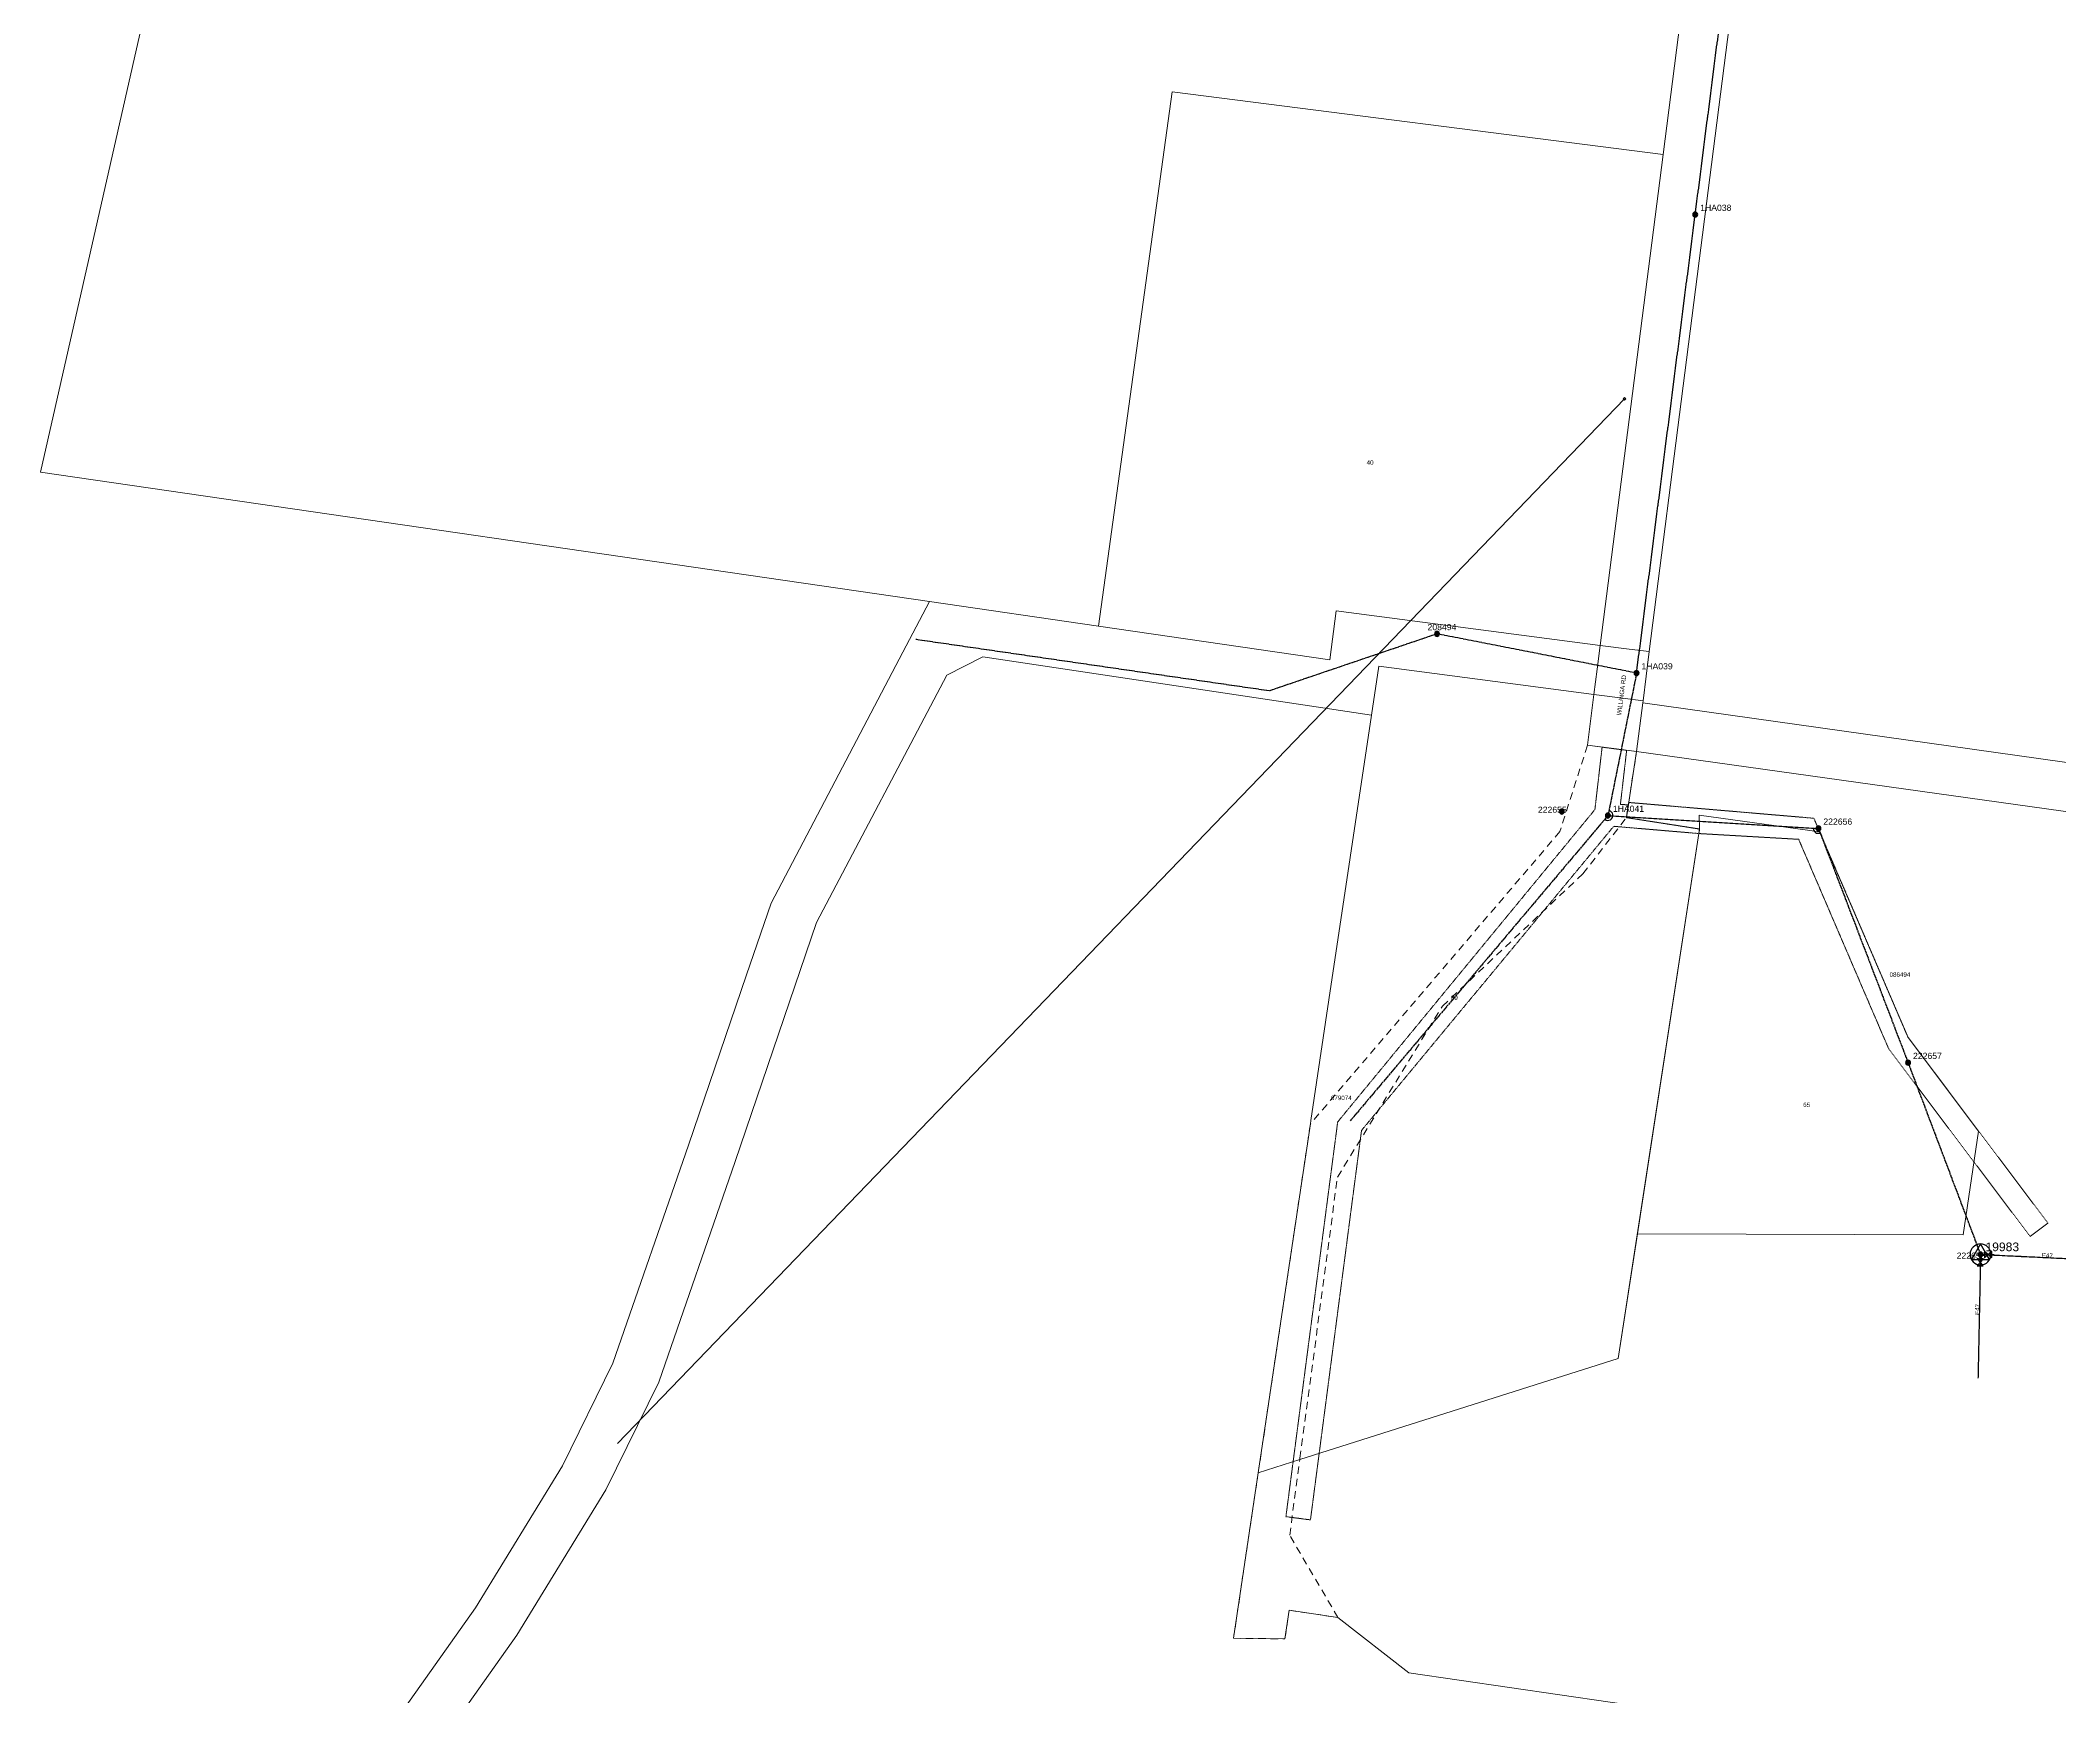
# Model space of a CAD drawing. Header units: metres. Extents: x 260053 to 263659, y 6066351 to 6070551.
# Drawn here: x 260586 to 261402, y 6067245 to 6067915 of the extents above; entities that cross this region are included whole.
import ezdxf
from ezdxf.enums import TextEntityAlignment as Align

# ---------------------------------------------------------------- set-up
doc = ezdxf.new("R2010")
doc.units = ezdxf.units.M
for name, pattern in [('Cable Exist OH', [1, 1, 0]), ('Dash', [5, 3, -2]), ('HIDDEN', [0.375, 0.25, -0.125]), ('HIDDEN2', [0.1875, 0.125, -0.0625])]:
    doc.linetypes.add(name, pattern=pattern)
doc.layers.get('0').update_dxf_attribs({"color": 6})
for name, color, linetype, lineweight in [('Cadastre Easements_SP_EXT', 9, 'Continuous', 5), ('Cadastre Land Parcels_SP_EXT', 9, 'Continuous', 5), ('Cadastre Other Property_SP_EXT', 9, 'HIDDEN', 5), ('Cadastre Roads_SP_EXT', 9, 'Continuous', 5)]:
    doc.layers.add(name, color=color, linetype=linetype, lineweight=lineweight)
for name, color, linetype in [('Equip_LV_EXT', 7, 'Continuous'), ('Mains_HV_EXT', 7, 'Continuous'), ('Mains_LV_EXT', 7, 'Continuous'), ('Services_SP_EXT', 7, 'Continuous'), ('Sub_SP_TR_HV_LV_EXT', 7, 'Continuous'), ('SupportsOH_SP_TR_HV_LV_SL_EXT', 7, 'Continuous')]:
    doc.layers.add(name, color=color, linetype=linetype)
doc.styles.add('POLE_LABEL', font='arial.ttf')
doc.styles.get("Standard").update_dxf_attribs({"font": 'arial.ttf'})

# ---------------------------------------------------------------- blocks, each defined once
blk = doc.blocks.new('SUB_POLE_EXT')
blk.add_wipeout([(0, 4.22), (0.42, 4.2), (0.83, 4.14), (1.21, 4.05), (1.62, 3.9), (1.99, 3.72), (2.35, 3.51), (2.68, 3.26), (2.99, 2.99), (3.28, 2.66), (3.52, 2.34), (3.76, 1.92), (3.9, 1.62), (4.04, 1.23), (4.18, 0.63), (4.22, 0), (4.18, -0.61), (4.06, -1.15), (3.9, -1.62), (3.58, -2.24), (3.22, -2.73), (2.97, -3.01), (2.68, -3.26), (2.36, -3.5), (2, -3.72), (1.64, -3.89), (1.25, -4.03), (0.82, -4.14), (0.42, -4.2), (0, -4.22), (-0.41, -4.2), (-0.8, -4.15), (-1.21, -4.05), (-1.62, -3.9), (-1.99, -3.73), (-2.35, -3.51), (-2.68, -3.26), (-2.96, -3.02), (-3.23, -2.72), (-3.51, -2.35), (-3.71, -2.01), (-3.91, -1.6), (-4.05, -1.21), (-4.16, -0.76), (-4.22, -0.14), (-4.21, 0.39), (-4.14, 0.83), (-4.03, 1.27), (-3.9, 1.63), (-3.71, 2.02), (-3.5, 2.37), (-3.28, 2.67), (-2.99, 2.99), (-2.68, 3.27), (-2.33, 3.52), (-1.98, 3.73), (-1.63, 3.9), (-1.2, 4.05), (-0.78, 4.15), (-0.4, 4.21)])
blk.add_line((2.16, 0.48), (2.16, 0.48, 0))
blk.add_lwpolyline([(-4.22, 0, 1), (4.22, 0, 1)], format="xyb", close=True)
blk.add_lwpolyline([(2.14, 0.52), (0, 4.22), (-3.66, -2.11), (3.66, -2.11)], close=True)
for tag, height, flags, p in [('STREET_CODE', 0.2, 9, (1.5, 0)), ('ASSET_NUM', 3.5, 8, (2, 2)), ('CONSTRUCTED_VOLTAGE', 0.2, 9, (1.5, -0.2)), ('OPERATING_VOLTAGE', 0.2, 9, (1.5, -0.6)), ('OPERATED_BY', 0.2, 9, (1.5, -0.8)), ('ORIENTATION', 0.2, 9, (1.5, -1.2)), ('OWNED_BY', 0.2, 9, (1.5, -1.4)), ('SECONDARY_VOLTAGE', 0.2, 9, (1.5, -1.6)), ('STATE', 0.2, 9, (1.5, -1.8)), ('SUBSTATION_TYPE', 0.2, 9, (1.5, -2)), ('STREETNAME', 0.2, 9, (1.5, -2.8)), ('SUBURB', 0.2, 9, (1.5, -3)), ('Z', 0.2, 1, (1.5, -3.4)), ('NO_PHASES', 0.2, 9, (1.5, -0.4)), ('MAINTAINED_BY', 0.2, 9, (1.5, -1)), ('USAGE', 0.2, 9, (1.5, -2.2)), ('LEGEND', 0.2, 9, (1.5, -2.4)), ('LOCATION', 0.2, 9, (1.5, -2.6)), ('NOTES', 0.2, 9, (1.5, -3.2))]:
    blk.add_attdef(tag, text='', height=height, dxfattribs=dict(flags=flags)).set_placement(p, align=Align.MIDDLE_LEFT)
blk = doc.blocks.new('LV_OH_LINKS_DISTFUSE_EXT')
for p, q in [((0, 0), (0.96, 0)), ((3.84, 0), (4.8, 0))]:
    blk.add_line(p, q)
blk.add_lwpolyline([(3.84, -1.2), (3.84, 1.2), (0.96, -1.2), (0.96, 1.2)], close=True)
at = {"flags": 9}
for tag, p in [('ACTUAL_STATUS', (0, 0)), ('CONSTRUCTED_VOLTAGE', (0, -0.2)), ('OPERATING_VOLTAGE', (0, -0.6)), ('ORIENTATION', (0, -0.8)), ('OWNED_BY', (0, -1)), ('STATE', (0, -1.2)), ('SWITCH_TYPE', (0, -1.4)), ('NO_PHASES', (0, -0.4)), ('USAGE', (0, -1.6)), ('NOTES', (0, -1.8))]:
    blk.add_attdef(tag, text='', height=0.2, dxfattribs=at).set_placement(p, align=Align.MIDDLE_LEFT)
at = {"flags": 1}
blk.add_attdef('Z', (0, 0), '', height=0.2, dxfattribs=at)
blk = doc.blocks.new('CCP_EXT')
blk.add_wipeout([(0, 0.57), (0.57, 0), (0, -0.57), (-0.57, 0)])
blk.add_lwpolyline([(-0.57, 0), (0, 0.57), (0.57, 0), (0, -0.57), (-0.57, 0)])
at = {"flags": 1}
blk.add_attdef('Z', (0, 0), '', height=0.2, dxfattribs=at)
at = {"flags": 9}
for tag, p in [('CCP_TYPE', (0, 0)), ('CONSTRUCTED_VOLTAGE', (0, -0.2)), ('OPERATING_VOLTAGE', (0, -0.6)), ('ORIENTATION', (0, -0.8)), ('OWNED_BY', (0, -1)), ('STATE', (0, -1.8)), ('NO_PHASES', (0, -0.4)), ('USAGE', (0, -1.2)), ('LEGEND', (0, -1.4)), ('LIFE_SUPPORT', (0, -1.6)), ('NOTES', (0, -2))]:
    blk.add_attdef(tag, text='', height=0.2, dxfattribs=at).set_placement(p, align=Align.MIDDLE_LEFT)
blk = doc.blocks.new('POLE_EXT')
blk.add_hatch(color=256).paths.add_polyline_path([(-1, 0, 1), (1, 0, 1)])
blk.add_lwpolyline([(-1, 0, 1), (1, 0, 1)], format="xyb", close=True)
for tag, height, flags, p in [('pNumber', 2.5, 8, (-17.84, 2.07)), ('OWNED_BY', 0.2, 9, (1.35, -0.4)), ('SPECIAL_USE', 0.2, 9, (1.35, -0.8)), ('STATE', 0.2, 9, (1.35, -1)), ('cLV', 0.2, 9, (1.35, -1.4)), ('hDepth', 0.2, 9, (1.35, -1.6)), ('hDia', 0.2, 9, (1.35, -1.8)), ('cHV', 0.2, 9, (1.35, -2)), ('cLinedev', 0.2, 9, (1.35, -3.4)), ('pExisting', 0.2, 9, (1.35, -3.8)), ('pFooting', 0.2, 9, (1.35, -4.4)), ('pNew', 0.2, 9, (1.35, -4.6)), ('pRelocate', 0.2, 9, (1.35, -5)), ('pRemove', 0.2, 9, (1.35, -5.2)), ('pReplace', 0.2, 9, (1.35, -5.4)), ('pStay', 0.2, 9, (1.35, -5.6)), ('pType', 0.2, 9, (1.35, -5.8)), ('cspan', 0.2, 9, (1.35, -6)), ('STREETNAME', 0.2, 9, (1.35, -6.2)), ('SUBURB', 0.2, 9, (1.35, -6.4)), ('OPERATED_BY', 0.2, 9, (1.36, -7.01)), ('PARENT', 0.2, 9, (1.35, -0.6)), ('USAGE', 0.2, 9, (1.35, -1.2)), ('LBRACKET', 0.2, 9, (1.35, -2.2)), ('LExisting', 0.2, 9, (1.35, -2.4)), ('LANTNUMBER', 0.2, 9, (1.35, -2.6)), ('LOther', 0.2, 9, (1.35, -2.8)), ('LRemove', 0.2, 9, (1.35, -3)), ('LEGEND', 0.2, 9, (1.35, -3.2)), ('LOCATION', 0.2, 9, (1.35, -3.6)), ('PFNUMBER', 0.2, 9, (1.35, -4)), ('NEWPFNUMBER', 0.2, 9, (1.35, -4.2)), ('NOTES', 0.2, 9, (1.35, -6.6)), ('MAINTAINED_BY', 0.2, 9, (1.36, -6.81))]:
    blk.add_attdef(tag, text='', height=height, dxfattribs=dict(flags=flags)).set_placement(p, align=Align.MIDDLE_LEFT)
at = {"style": 'POLE_LABEL'}
for tag, height, flags, p in [('STRUCTURE_PLANT_NUMBER', 0.2, 9, (1.35, 0.03)), ('ASSET_NUM', 2.5, 8, (2, 2)), ('STREET_CODE', 0.2, 9, (1.35, -0.2))]:
    blk.add_attdef(tag, text='', height=height, dxfattribs=dict(at, flags=flags)).set_placement(p, align=Align.MIDDLE_LEFT)
at = {"flags": 1}
blk.add_attdef('Z', (1.35, -7.33), '', height=0.2, dxfattribs=at)

msp = doc.modelspace()

# ---------------------------------------------------------------- linework, layer by layer
at = {"layer": 'Cadastre Easements_SP_EXT', "linetype": 'Dash'}
msp.add_lwpolyline([(261090.55, 6067310.36), (261094.63, 6067340.89), (261094.71, 6067341.49), (261109.86, 6067455.12), (261152.25, 6067524.18), (261209.08, 6067577.65), (261226.63, 6067600.36), (261230.74, 6067627.06), (261210.9, 6067629.6), (261199.79, 6067594.74), (261098.91, 6067476.59), (261091.56, 6067427.44), (261077.83, 6067335.56), (261075.54, 6067320.25), (261067.84, 6067268.69), (261088.63, 6067268.46), (261090.31, 6067279.98), (261110.06, 6067277.11), (261090.55, 6067310.36)], close=True, dxfattribs=at)
at = {"layer": 'Cadastre Land Parcels_SP_EXT', "linetype": 'Continuous'}
for points in [[(261294.35, 6068281.74), (261166.32, 6068492.51), (261153.84, 6068513.06), (261138.16, 6068520.79), (260808.29, 6068660.29), (260795.51, 6068665.7), (260753.72, 6068481.48), (260585.56, 6067739.95), (260944.94, 6067687.71), (261013.32, 6067677.77), (261043, 6067893.71), (261241.46, 6067868.44), (261294.35, 6068281.74)], [(261791.48, 6067925.55), (261566.57, 6068020.4), (261519.54, 6068056.06), (261312.3, 6068264.43), (261235.91, 6067667.46), (261233.37, 6067647.61), (261233.26, 6067646.75), (261767.61, 6067571.59), (261857.04, 6067559.26), (262103.88, 6067853.62), (262062.8, 6067873), (262044.95, 6067881.43), (262021.21, 6067892.63), (261925.01, 6067902.45), (261875.48, 6067897.8), (261791.48, 6067925.55)], [(261241.46, 6067868.44), (261043, 6067893.71), (261013.32, 6067677.77), (261106.78, 6067664.19), (261109.32, 6067684.01), (261216.07, 6067670), (261241.46, 6067868.44)], [(261094.63, 6067340.89), (261223.34, 6067381.74), (261256.25, 6067595.77), (261226.63, 6067600.36), (261230.74, 6067627.06), (261210.9, 6067629.6), (261213.53, 6067650.15), (261126.55, 6067661.57), (261123.59, 6067641.78), (261106.4, 6067526.75), (261099.11, 6067477.98), (261098.91, 6067476.59), (261091.56, 6067427.44), (261077.83, 6067335.56), (261094.63, 6067340.89)]]:
    msp.add_lwpolyline(points, close=True, dxfattribs=at)
at = {"layer": 'Cadastre Other Property_SP_EXT', "linetype": 'HIDDEN2'}
msp.add_lwpolyline([(261216.83, 6067628.85), (261213.92, 6067603.62), (261109.95, 6067477.39), (261089.02, 6067317.84), (261098.94, 6067316.54), (261119.58, 6067473.93), (261221.52, 6067596.86), (261255.97, 6067593.93), (261256.11, 6067595.78), (261226.66, 6067600.37), (261227.33, 6067605.52), (261224.23, 6067605.73), (261226.75, 6067627.58), (261216.83, 6067628.85)], close=True, dxfattribs=at)
at = {"layer": 'Cadastre Roads_SP_EXT', "linetype": 'Continuous'}
msp.add_lwpolyline([(260714.4, 6067179.95), (260778.18, 6067269.93), (260814.17, 6067328.67), (260835.5, 6067372.17), (260866.41, 6067461.45), (260899.33, 6067557.92), (260951.92, 6067657.99), (260966.5, 6067665.38), (261103.95, 6067644.77), (261123.59, 6067641.78), (261126.55, 6067661.57), (261213.53, 6067650.15), (261214.84, 6067660.38), (261216.07, 6067670), (261109.32, 6067684.01), (261106.78, 6067664.19), (261013.32, 6067677.77), (261013.32, 6067677.77), (260944.94, 6067687.71), (260934.21, 6067667.29), (260880.89, 6067565.85), (260870.98, 6067536.81), (260847.48, 6067467.94), (260816.99, 6067379.88), (260796.62, 6067338.32), (260761.48, 6067280.96), (260698.49, 6067192.1)], dxfattribs=at)
msp.add_lwpolyline([(261233.37, 6067647.61), (261225.27, 6067648.65), (261213.53, 6067650.15), (261210.9, 6067629.6), (261230.74, 6067627.06), (261233.26, 6067646.75), (261233.37, 6067647.61)], close=True, dxfattribs=at)
at = {"layer": 'Mains_HV_EXT', "linetype": 'Cable Exist OH'}
for points in [[(261230.77, 6067658.8), (261254.48, 6067844.1), (261298.34, 6068186.81)], [(261230.77, 6067658.8), (261150.1, 6067674.63), (261082.28, 6067651.59), (260939.48, 6067672.34)], [(261230.77, 6067658.8), (261219.19, 6067601.22)], [(261219.19, 6067601.22), (261115.06, 6067477.87)], [(261219.19, 6067601.22), (261304.26, 6067595.98)]]:
    msp.add_lwpolyline(points, dxfattribs=at)
at = {"layer": 'Mains_HV_EXT', "linetype": 'Continuous'}
for points in [[(261217.89, 6067599.68, 1.259147), (261219.59, 6067603.23)], [(261302.24, 6067596.11, 0.534056), (261305.01, 6067594.15)]]:
    msp.add_lwpolyline(points, format="xyb", dxfattribs=at)

# ---------------------------------------------------------------- block references
at = {"layer": 'Sub_SP_TR_HV_LV_EXT'}
ref = msp.add_blockref('SUB_POLE_EXT', (261369.79, 6067423.83), dxfattribs=at)
ref.add_attrib('ASSET_NUM', '19983', dxfattribs={"layer": '0', "height": 3.5}).set_placement((261371.79, 6067424.08), align=Align.BOTTOM_LEFT)
at = {"layer": 'SupportsOH_SP_TR_HV_LV_SL_EXT'}
ref = msp.add_blockref('POLE_EXT', (261254.48, 6067844.1), dxfattribs=at)
ref.add_attrib('ASSET_NUM', '1HA038', dxfattribs={"layer": '0', "height": 2.5, "style": 'POLE_LABEL'}).set_placement((261256.48, 6067844.85), align=Align.BOTTOM_LEFT)
ref = msp.add_blockref('POLE_EXT', (261150.1, 6067674.63), dxfattribs=at)
ref.add_attrib('ASSET_NUM', '208494', dxfattribs={"layer": '0', "height": 2.5, "style": 'POLE_LABEL'}).set_placement((261152.1, 6067675.38), align=Align.BOTTOM_CENTER)
ref = msp.add_blockref('POLE_EXT', (261230.75, 6067658.79), dxfattribs=at)
ref.add_attrib('ASSET_NUM', '1HA039', dxfattribs={"layer": '0', "height": 2.5, "style": 'POLE_LABEL'}).set_placement((261232.75, 6067659.54), align=Align.BOTTOM_LEFT)
ref = msp.add_blockref('POLE_EXT', (261200.54, 6067602.82), dxfattribs=at)
ref.add_attrib('ASSET_NUM', '222655', dxfattribs={"layer": '0', "height": 2.5, "style": 'POLE_LABEL'}).set_placement((261202.54, 6067603.57), align=Align.MIDDLE_RIGHT)
ref = msp.add_blockref('POLE_EXT', (261219.18, 6067601.21), dxfattribs=at)
ref.add_attrib('ASSET_NUM', '1HA041', dxfattribs={"layer": '0', "height": 2.5, "style": 'POLE_LABEL'}).set_placement((261221.18, 6067601.96), align=Align.BOTTOM_LEFT)
ref = msp.add_blockref('POLE_EXT', (261304.27, 6067596.01), dxfattribs=at)
ref.add_attrib('ASSET_NUM', '222656', dxfattribs={"layer": '0', "height": 2.5, "style": 'POLE_LABEL'}).set_placement((261306.27, 6067596.76), align=Align.BOTTOM_LEFT)
ref = msp.add_blockref('POLE_EXT', (261340.51, 6067501.32), dxfattribs=at)
ref.add_attrib('ASSET_NUM', '222657', dxfattribs={"layer": '0', "height": 2.5, "style": 'POLE_LABEL'}).set_placement((261342.51, 6067502.07), align=Align.BOTTOM_LEFT)

# ---------------------------------------------------------------- texts
at = {"layer": 'Cadastre Land Parcels_SP_EXT'}
for s, p in [('40', (261121.66, 6067743.02)), ('89', (261155.71, 6067526.66))]:
    msp.add_text(s, height=1.8, dxfattribs=at).set_placement(p)
msp.add_text('65', height=1.8, rotation=358.75127, dxfattribs=at).set_placement((261298.1, 6067483.41))
at = {"layer": 'Cadastre Other Property_SP_EXT'}
for s, p in [('086494', (261333.03, 6067536.03)), ('079074', (261107.21, 6067486.19))]:
    msp.add_text(s, height=1.8, dxfattribs=at).set_placement(p)
at = {"layer": 'Cadastre Roads_SP_EXT'}
msp.add_text('WILLINGA RD', height=1.8, rotation=82.58257, dxfattribs=at).set_placement((261224.51, 6067641.64))
at = {"layer": 'Mains_LV_EXT'}
for rotation, p in [(356.13809, (261394.51, 6067422.66)), (87.71209, (261369.29, 6067399.31))]:
    msp.add_text('E47', height=1.8, rotation=rotation, dxfattribs=at).set_placement(p)

# ---------------------------------------------------------------- next in the draw order: linework, layer by layer
at = {"layer": 'Cadastre Land Parcels_SP_EXT', "linetype": 'Continuous'}
for points in [[(261857.04, 6067559.26), (261767.61, 6067571.59), (261233.26, 6067646.75), (261230.74, 6067627.06), (261632.49, 6067570.94), (261640.32, 6067506.83), (261608.64, 6067432.54), (261596.42, 6067403.92), (261535.48, 6067274.3), (261589.24, 6067186.03), (261651.69, 6067083.49), (261750.27, 6067076.03), (261882.44, 6067190.38)], [(261632.49, 6067570.94), (261230.74, 6067627.06), (261230.74, 6067627.06), (261226.63, 6067600.36), (261256.25, 6067595.77), (261256.06, 6067601.42), (261304.77, 6067594.62), (261340.51, 6067511.49), (261368.96, 6067473.61), (261362.74, 6067431.8), (261231.09, 6067432.14), (261223.34, 6067381.74), (261094.63, 6067340.89), (261077.83, 6067335.56), (261075.54, 6067320.25), (261067.84, 6067268.69), (261088.63, 6067268.46), (261090.31, 6067279.98), (261110.06, 6067277.1), (261138.71, 6067254.7), (261382.8, 6067219.18)]]:
    msp.add_lwpolyline(points, dxfattribs=at)
msp.add_lwpolyline([(261368.96, 6067473.61), (261340.51, 6067511.49), (261304.77, 6067594.62), (261256.06, 6067601.42), (261256.25, 6067595.77), (261231.09, 6067432.14), (261362.74, 6067431.8), (261368.96, 6067473.61)], close=True, dxfattribs=at)
at = {"layer": 'Cadastre Other Property_SP_EXT', "linetype": 'HIDDEN2'}
msp.add_lwpolyline([(261302.43, 6067600.11), (261227.66, 6067606.49), (261226.66, 6067600.37), (261256.25, 6067595.77), (261255.97, 6067593.93), (261296.29, 6067591.6), (261332.67, 6067506.93), (261389.85, 6067431.09), (261397.04, 6067436.51), (261340.51, 6067511.49), (261302.43, 6067600.11)], close=True, dxfattribs=at)
at = {"layer": 'Mains_HV_EXT', "linetype": 'Cable Exist OH'}
msp.add_lwpolyline([(261304.26, 6067595.98), (261304.31, 6067595.98), (261340.51, 6067501.32), (261369.79, 6067423.83)], dxfattribs=at)
at = {"layer": 'Mains_LV_EXT', "linetype": 'Cable Exist OH'}
for points in [[(261369.79, 6067423.83), (261368.77, 6067373.82)], [(261369.79, 6067423.83), (261419.75, 6067421.47)]]:
    msp.add_lwpolyline(points, dxfattribs=at)

# ---------------------------------------------------------------- next in the draw order: block references
at = {"layer": 'Equip_LV_EXT'}
msp.add_blockref('LV_OH_LINKS_DISTFUSE_EXT', (261370.57, 6067423.79), dxfattribs=at)
at = {"layer": 'Equip_LV_EXT', "rotation": 268.773062928257}
msp.add_blockref('LV_OH_LINKS_DISTFUSE_EXT', (261369.77, 6067423.09), dxfattribs=at)
at = {"layer": 'Services_SP_EXT'}
msp.add_blockref('CCP_EXT', (261225.89, 6067769.63), dxfattribs=at)
at = {"layer": 'SupportsOH_SP_TR_HV_LV_SL_EXT'}
ref = msp.add_blockref('POLE_EXT', (261369.79, 6067423.83), dxfattribs=at)
ref.add_attrib('ASSET_NUM', '222658', dxfattribs={"layer": '0', "height": 2.5, "style": 'POLE_LABEL'}).set_placement((261371.79, 6067424.58), align=Align.TOP_RIGHT)

# ---------------------------------------------------------------- next in the draw order: linework, layer by layer
at = {"layer": 'Cadastre Roads_SP_EXT', "linetype": 'Continuous'}
msp.add_lwpolyline([(261312.3, 6068264.43), (261302.38, 6068274), (261294.35, 6068281.74), (261241.46, 6067868.44), (261216.07, 6067670), (261227.81, 6067668.49), (261235.91, 6067667.46), (261312.3, 6068264.43)], close=True, dxfattribs=at)
at = {"layer": 'Services_SP_EXT'}
msp.add_lwpolyline([(261225.89, 6067769.63), (260818.88, 6067347.47)], dxfattribs=at)

doc.saveas('drawing.dxf')
